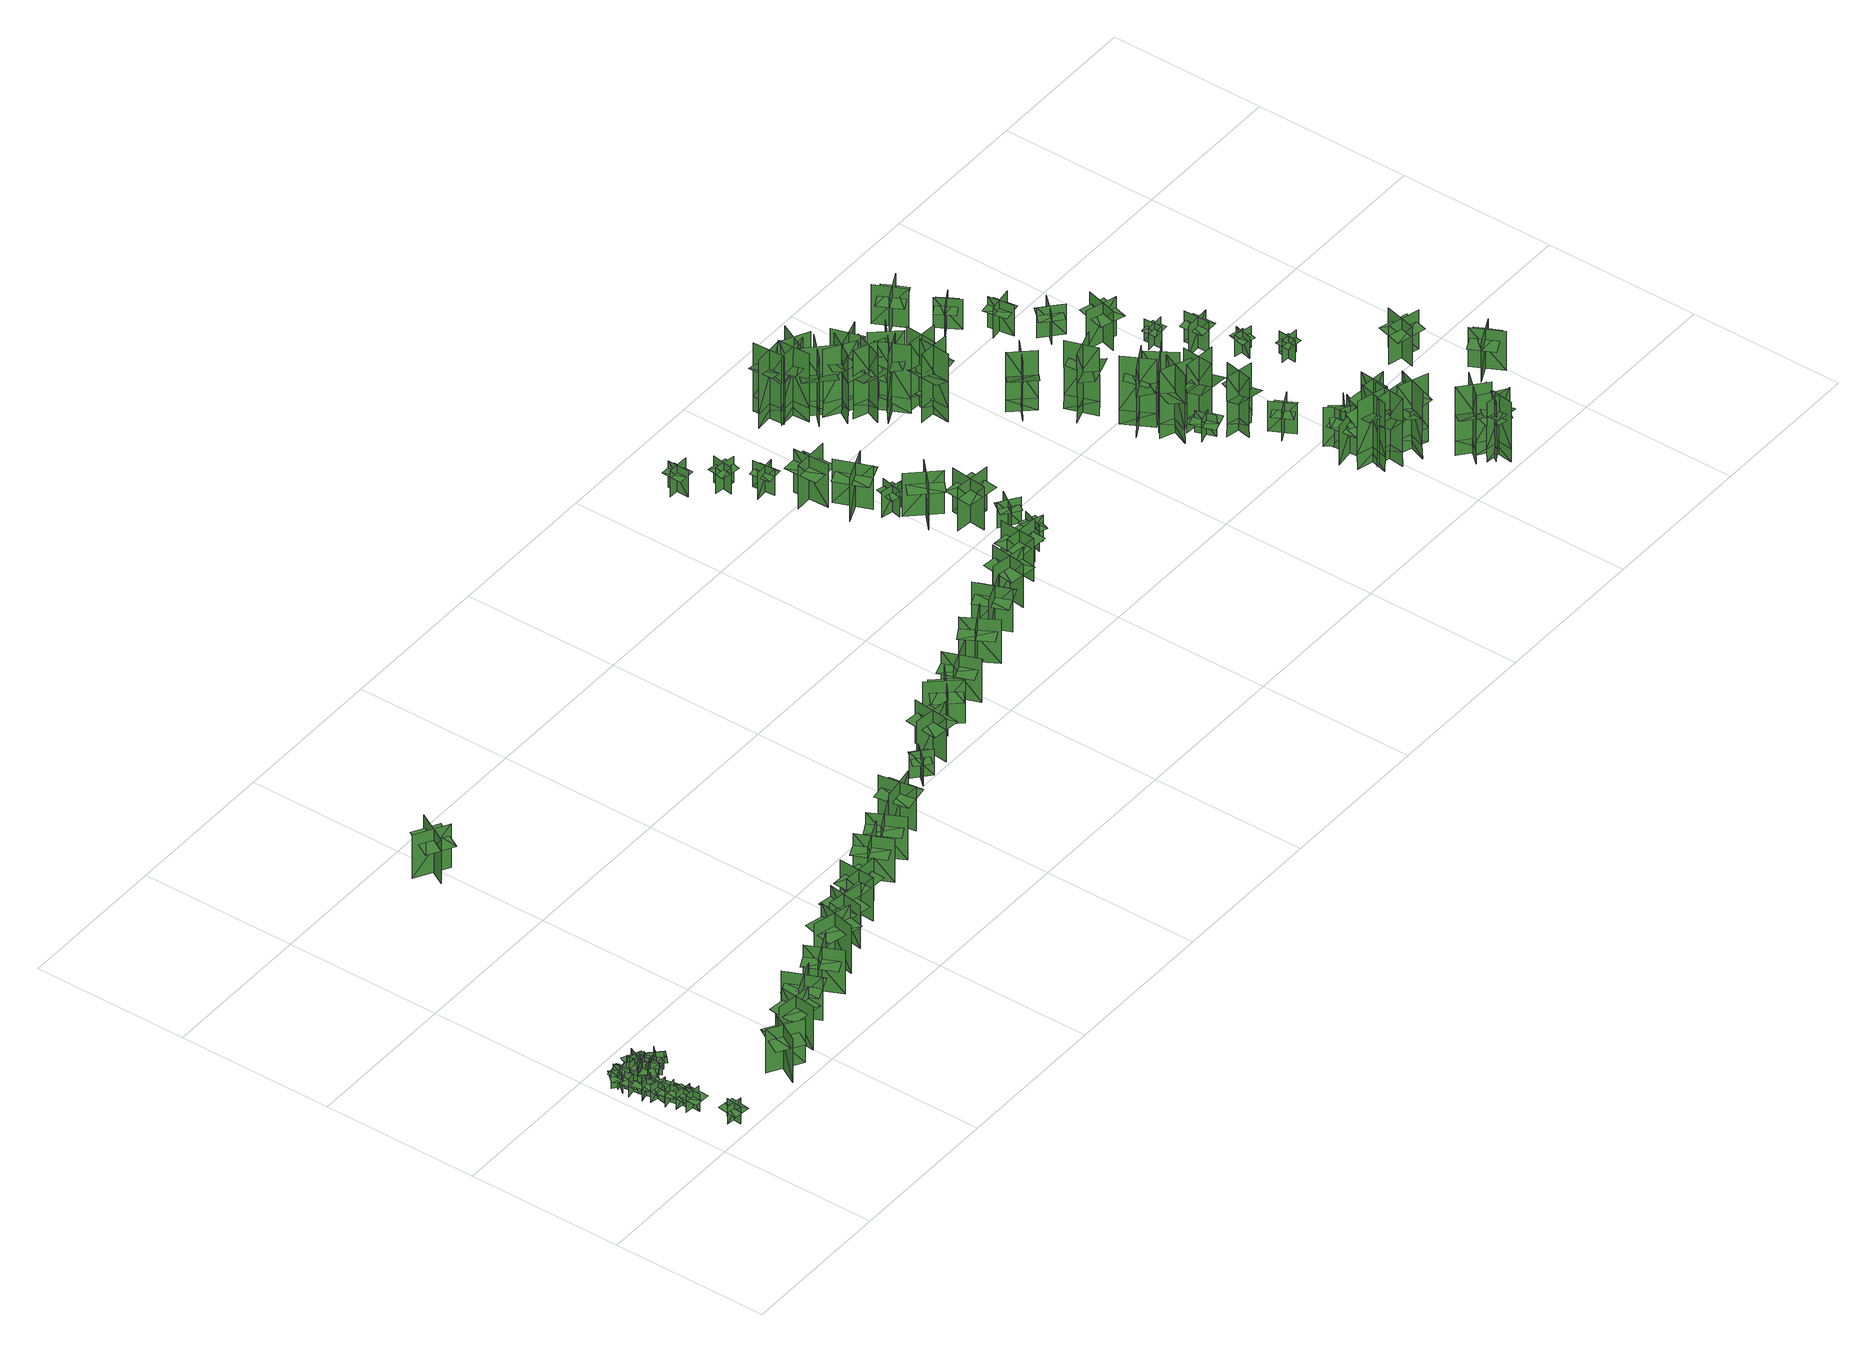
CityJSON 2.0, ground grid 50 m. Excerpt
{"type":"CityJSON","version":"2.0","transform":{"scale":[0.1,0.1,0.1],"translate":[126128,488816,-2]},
"CityObjects":{
"tree1":{"type":"SolitaryVegetationObject","geometry":[{"type":"MultiSurface","lod":"1","boundaries":[[[0,1,2]],[[0,2,3]],[[4,5,6]],[[4,6,7]],[[8,9,10]],[[8,10,11]],[[8,11,12]],[[8,12,13]]]}]},
"tree2":{"type":"SolitaryVegetationObject","geometry":[{"type":"MultiSurface","lod":"1","boundaries":[[[14,15,16]],[[14,16,17]],[[18,19,20]],[[18,20,21]],[[22,23,24]],[[22,24,25]],[[22,25,26]],[[22,26,27]]]}]},
"tree3":{"type":"SolitaryVegetationObject","geometry":[{"type":"MultiSurface","lod":"1","boundaries":[[[28,29,30]],[[28,30,31]],[[32,33,34]],[[32,34,35]],[[36,37,38]],[[36,38,39]],[[36,39,40]],[[36,40,41]]]}]},
"tree4":{"type":"SolitaryVegetationObject","geometry":[{"type":"MultiSurface","lod":"1","boundaries":[[[42,43,44]],[[42,44,45]],[[46,47,48]],[[46,48,49]],[[50,51,52]],[[50,52,53]],[[50,53,54]],[[50,54,55]]]}]},
"tree5":{"type":"SolitaryVegetationObject","geometry":[{"type":"MultiSurface","lod":"1","boundaries":[[[56,57,58]],[[56,58,59]],[[60,61,62]],[[60,62,63]],[[64,65,66]],[[64,66,67]],[[64,67,68]],[[64,68,69]]]}]},
"tree6":{"type":"SolitaryVegetationObject","geometry":[{"type":"MultiSurface","lod":"1","boundaries":[[[70,71,72]],[[70,72,73]],[[74,75,76]],[[74,76,77]],[[78,79,80]],[[78,80,81]],[[78,81,82]],[[78,82,83]]]}]},
"tree7":{"type":"SolitaryVegetationObject","geometry":[{"type":"MultiSurface","lod":"1","boundaries":[[[84,85,86]],[[84,86,87]],[[88,89,90]],[[88,90,91]],[[92,93,94]],[[92,94,95]],[[92,95,96]],[[92,96,97]]]}]},
"tree8":{"type":"SolitaryVegetationObject","geometry":[{"type":"MultiSurface","lod":"1","boundaries":[[[98,99,100]],[[98,100,101]],[[102,103,104]],[[102,104,105]],[[106,107,108]],[[106,108,109]],[[106,109,110]],[[106,110,111]]]}]},
"tree9":{"type":"SolitaryVegetationObject","geometry":[{"type":"MultiSurface","lod":"1","boundaries":[[[112,113,114]],[[112,114,115]],[[116,117,118]],[[116,118,119]],[[120,121,122]],[[120,122,123]],[[120,123,124]],[[120,124,125]]]}]},
"tree10":{"type":"SolitaryVegetationObject","geometry":[{"type":"MultiSurface","lod":"1","boundaries":[[[126,127,128]],[[126,128,129]],[[130,131,132]],[[130,132,133]],[[134,135,136]],[[134,136,137]],[[134,137,138]],[[134,138,139]]]}]},
"tree11":{"type":"SolitaryVegetationObject","geometry":[{"type":"MultiSurface","lod":"1","boundaries":[[[140,141,142]],[[140,142,143]],[[144,145,146]],[[144,146,147]],[[148,149,150]],[[148,150,151]],[[148,151,152]],[[148,152,153]]]}]},
"tree12":{"type":"SolitaryVegetationObject","geometry":[{"type":"MultiSurface","lod":"1","boundaries":[[[154,155,156]],[[154,156,157]],[[158,159,160]],[[158,160,161]],[[162,163,164]],[[162,164,165]],[[162,165,166]],[[162,166,167]]]}]},
"tree13":{"type":"SolitaryVegetationObject","geometry":[{"type":"MultiSurface","lod":"1","boundaries":[[[168,169,170]],[[168,170,171]],[[172,173,174]],[[172,174,175]],[[176,177,178]],[[176,178,179]],[[176,179,180]],[[176,180,181]]]}]},
"tree14":{"type":"SolitaryVegetationObject","geometry":[{"type":"MultiSurface","lod":"1","boundaries":[[[182,183,184]],[[182,184,185]],[[186,187,188]],[[186,188,189]],[[190,191,192]],[[190,192,193]],[[190,193,194]],[[190,194,195]]]}]},
"tree15":{"type":"SolitaryVegetationObject","geometry":[{"type":"MultiSurface","lod":"1","boundaries":[[[196,197,198]],[[196,198,199]],[[200,201,202]],[[200,202,203]],[[204,205,206]],[[204,206,207]],[[204,207,208]],[[204,208,209]]]}]},
"tree16":{"type":"SolitaryVegetationObject","geometry":[{"type":"MultiSurface","lod":"1","boundaries":[[[210,211,212]],[[210,212,213]],[[214,215,216]],[[214,216,217]],[[218,219,220]],[[218,220,221]],[[218,221,222]],[[218,222,223]]]}]},
"tree17":{"type":"SolitaryVegetationObject","geometry":[{"type":"MultiSurface","lod":"1","boundaries":[[[224,225,226]],[[224,226,227]],[[228,229,230]],[[228,230,231]],[[232,233,234]],[[232,234,235]],[[232,236,237]],[[232,237,233]]]}]},
"tree18":{"type":"SolitaryVegetationObject","geometry":[{"type":"MultiSurface","lod":"1","boundaries":[[[238,239,240]],[[238,240,241]],[[242,243,244]],[[242,244,245]],[[246,247,248]],[[246,248,249]],[[246,250,251]],[[246,251,247]]]}]},
"tree19":{"type":"SolitaryVegetationObject","geometry":[{"type":"MultiSurface","lod":"1","boundaries":[[[252,253,254]],[[252,254,255]],[[256,257,258]],[[256,258,259]],[[260,261,262]],[[260,262,263]],[[260,264,265]],[[260,265,261]]]}]},
"tree20":{"type":"SolitaryVegetationObject","geometry":[{"type":"MultiSurface","lod":"1","boundaries":[[[266,267,268]],[[266,268,269]],[[270,271,272]],[[270,272,273]],[[274,275,276]],[[274,276,277]],[[274,278,279]],[[274,279,275]]]}]},
"tree21":{"type":"SolitaryVegetationObject","geometry":[{"type":"MultiSurface","lod":"1","boundaries":[[[280,281,282]],[[280,282,283]],[[284,285,286]],[[284,286,287]],[[288,289,290]],[[288,290,291]],[[288,292,293]],[[288,293,289]]]}]},
"tree22":{"type":"SolitaryVegetationObject","geometry":[{"type":"MultiSurface","lod":"1","boundaries":[[[294,295,296]],[[294,296,297]],[[298,299,300]],[[298,300,301]],[[302,303,304]],[[302,304,305]],[[302,306,307]],[[302,307,303]]]}]},
"tree23":{"type":"SolitaryVegetationObject","geometry":[{"type":"MultiSurface","lod":"1","boundaries":[[[308,309,310]],[[308,310,311]],[[312,313,314]],[[312,314,315]],[[316,317,318]],[[316,318,319]],[[316,320,321]],[[316,321,317]]]}]},
"tree24":{"type":"SolitaryVegetationObject","geometry":[{"type":"MultiSurface","lod":"1","boundaries":[[[322,323,324]],[[322,324,325]],[[326,327,328]],[[326,328,329]],[[330,331,332]],[[330,332,333]],[[330,334,335]],[[330,335,331]]]}]},
"tree25":{"type":"SolitaryVegetationObject","geometry":[{"type":"MultiSurface","lod":"1","boundaries":[[[336,337,338]],[[336,338,339]],[[340,341,342]],[[340,342,343]],[[344,345,346]],[[344,346,347]],[[344,348,349]],[[344,349,345]]]}]},
"tree26":{"type":"SolitaryVegetationObject","geometry":[{"type":"MultiSurface","lod":"1","boundaries":[[[350,351,352]],[[350,352,353]],[[354,355,356]],[[354,356,357]],[[358,359,360]],[[358,360,361]],[[358,362,363]],[[358,363,359]]]}]},
"tree27":{"type":"SolitaryVegetationObject","geometry":[{"type":"MultiSurface","lod":"1","boundaries":[[[364,365,366]],[[364,366,367]],[[368,369,370]],[[368,370,371]],[[372,373,374]],[[372,374,375]],[[372,376,377]],[[372,377,373]]]}]},
"tree28":{"type":"SolitaryVegetationObject","geometry":[{"type":"MultiSurface","lod":"1","boundaries":[[[378,379,380]],[[378,380,381]],[[382,383,384]],[[382,384,385]],[[386,387,388]],[[386,388,389]],[[386,390,391]],[[386,391,387]]]}]},
"tree29":{"type":"SolitaryVegetationObject","geometry":[{"type":"MultiSurface","lod":"1","boundaries":[[[392,393,394]],[[392,394,395]],[[396,397,398]],[[396,398,399]],[[400,401,402]],[[400,402,403]],[[400,404,405]],[[400,405,401]]]}]},
"tree30":{"type":"SolitaryVegetationObject","geometry":[{"type":"MultiSurface","lod":"1","boundaries":[[[406,407,408]],[[406,408,409]],[[410,411,412]],[[410,412,413]],[[414,415,416]],[[414,416,417]],[[414,418,419]],[[414,419,415]]]}]},
"tree31":{"type":"SolitaryVegetationObject","geometry":[{"type":"MultiSurface","lod":"1","boundaries":[[[420,421,422]],[[420,422,423]],[[424,425,426]],[[424,426,427]],[[428,429,430]],[[428,430,431]],[[428,432,433]],[[428,433,429]]]}]},
"tree32":{"type":"SolitaryVegetationObject","geometry":[{"type":"MultiSurface","lod":"1","boundaries":[[[434,435,436]],[[434,436,437]],[[438,439,440]],[[438,440,441]],[[442,443,444]],[[442,444,445]],[[442,446,447]],[[442,447,443]]]}]},
"tree33":{"type":"SolitaryVegetationObject","geometry":[{"type":"MultiSurface","lod":"1","boundaries":[[[448,449,450]],[[448,450,451]],[[452,453,454]],[[452,454,455]],[[456,457,458]],[[456,458,459]],[[456,460,461]],[[456,461,457]]]}]},
"tree34":{"type":"SolitaryVegetationObject","geometry":[{"type":"MultiSurface","lod":"1","boundaries":[[[462,463,464]],[[462,464,465]],[[466,467,468]],[[466,468,469]],[[470,471,472]],[[470,472,473]],[[470,474,475]],[[470,475,471]]]}]},
"tree35":{"type":"SolitaryVegetationObject","geometry":[{"type":"MultiSurface","lod":"1","boundaries":[[[476,477,478]],[[476,478,479]],[[480,481,482]],[[480,482,483]],[[484,485,486]],[[484,486,487]],[[484,488,489]],[[484,489,485]]]}]},
"tree36":{"type":"SolitaryVegetationObject","geometry":[{"type":"MultiSurface","lod":"1","boundaries":[[[490,491,492]],[[490,492,493]],[[494,495,496]],[[494,496,497]],[[498,499,500]],[[498,500,501]],[[498,502,503]],[[498,503,499]]]}]},
"tree37":{"type":"SolitaryVegetationObject","geometry":[{"type":"MultiSurface","lod":"1","boundaries":[[[504,505,506]],[[504,506,507]],[[508,509,510]],[[508,510,511]],[[512,513,514]],[[512,514,515]],[[512,516,517]],[[512,517,513]]]}]},
"tree38":{"type":"SolitaryVegetationObject","geometry":[{"type":"MultiSurface","lod":"1","boundaries":[[[518,519,520]],[[518,520,521]],[[522,523,524]],[[522,524,525]],[[526,527,528]],[[526,528,529]],[[526,530,531]],[[526,531,527]]]}]},
"tree39":{"type":"SolitaryVegetationObject","geometry":[{"type":"MultiSurface","lod":"1","boundaries":[[[532,533,534]],[[532,534,535]],[[536,537,538]],[[536,538,539]],[[540,541,542]],[[540,542,543]],[[540,544,545]],[[540,545,541]]]}]},
"tree40":{"type":"SolitaryVegetationObject","geometry":[{"type":"MultiSurface","lod":"1","boundaries":[[[546,547,548]],[[546,548,549]],[[550,551,552]],[[550,552,553]],[[554,555,556]],[[554,556,557]],[[554,558,559]],[[554,559,555]]]}]},
"tree41":{"type":"SolitaryVegetationObject","geometry":[{"type":"MultiSurface","lod":"1","boundaries":[[[560,561,562]],[[560,562,563]],[[564,565,566]],[[564,566,567]],[[568,569,570]],[[568,570,571]],[[568,572,573]],[[568,573,569]]]}]},
"tree42":{"type":"SolitaryVegetationObject","geometry":[{"type":"MultiSurface","lod":"1","boundaries":[[[574,575,576]],[[574,576,577]],[[578,579,580]],[[578,580,581]],[[582,583,584]],[[582,584,585]],[[582,586,587]],[[582,587,583]]]}]},
"tree43":{"type":"SolitaryVegetationObject","geometry":[{"type":"MultiSurface","lod":"1","boundaries":[[[588,589,590]],[[588,590,591]],[[592,593,594]],[[592,594,595]],[[596,597,598]],[[596,598,599]],[[596,600,601]],[[596,601,597]]]}]},
"tree44":{"type":"SolitaryVegetationObject","geometry":[{"type":"MultiSurface","lod":"1","boundaries":[[[602,603,604]],[[602,604,605]],[[606,607,608]],[[606,608,609]],[[610,611,612]],[[610,612,613]],[[610,614,615]],[[610,615,611]]]}]},
"tree45":{"type":"SolitaryVegetationObject","geometry":[{"type":"MultiSurface","lod":"1","boundaries":[[[616,617,618]],[[616,618,619]],[[620,621,622]],[[620,622,623]],[[624,625,626]],[[624,626,627]],[[624,628,629]],[[624,629,625]]]}]},
"tree46":{"type":"SolitaryVegetationObject","geometry":[{"type":"MultiSurface","lod":"1","boundaries":[[[630,631,632]],[[630,632,633]],[[634,635,636]],[[634,636,637]],[[638,639,635]],[[638,635,634]],[[640,641,631]],[[640,631,630]],[[642,643,644]],[[642,644,645]],[[646,647,648]],[[646,648,649]]]}]},
"tree47":{"type":"SolitaryVegetationObject","geometry":[{"type":"MultiSurface","lod":"1","boundaries":[[[650,651,652]],[[650,652,653]],[[654,655,656]],[[654,656,657]],[[658,659,655]],[[658,655,654]],[[660,661,651]],[[660,651,650]],[[662,663,664]],[[662,664,665]],[[666,667,668]],[[666,668,669]]]}]},
"tree48":{"type":"SolitaryVegetationObject","geometry":[{"type":"MultiSurface","lod":"1","boundaries":[[[670,671,672]],[[670,672,673]],[[674,675,676]],[[674,676,677]],[[678,679,675]],[[678,675,674]],[[680,681,671]],[[680,671,670]],[[682,683,684]],[[682,684,685]],[[686,687,688]],[[686,688,689]]]}]},
"tree49":{"type":"SolitaryVegetationObject","geometry":[{"type":"MultiSurface","lod":"1","boundaries":[[[690,691,692]],[[690,692,693]],[[694,695,696]],[[694,696,697]],[[698,699,695]],[[698,695,694]],[[700,701,691]],[[700,691,690]],[[702,703,704]],[[702,704,705]],[[706,707,708]],[[706,708,709]]]}]},
"tree50":{"type":"SolitaryVegetationObject","geometry":[{"type":"MultiSurface","lod":"1","boundaries":[[[710,711,712]],[[710,712,713]],[[714,715,716]],[[714,716,717]],[[718,719,715]],[[718,715,714]],[[720,721,711]],[[720,711,710]],[[722,723,724]],[[722,724,725]],[[726,727,728]],[[726,728,729]]]}]},
"tree51":{"type":"SolitaryVegetationObject","geometry":[{"type":"MultiSurface","lod":"1","boundaries":[[[730,731,732]],[[730,732,733]],[[734,735,736]],[[734,736,737]],[[738,739,735]],[[738,735,734]],[[740,741,731]],[[740,731,730]],[[742,743,744]],[[742,744,745]],[[746,747,748]],[[746,748,749]]]}]},
"tree52":{"type":"SolitaryVegetationObject","geometry":[{"type":"MultiSurface","lod":"1","boundaries":[[[750,751,752]],[[750,752,753]],[[754,755,756]],[[754,756,757]],[[758,759,755]],[[758,755,754]],[[760,761,751]],[[760,751,750]],[[762,763,764]],[[762,764,765]],[[766,767,768]],[[766,768,769]]]}]},
"tree53":{"type":"SolitaryVegetationObject","geometry":[{"type":"MultiSurface","lod":"1","boundaries":[[[770,771,772]],[[770,772,773]],[[774,775,776]],[[774,776,777]],[[778,779,775]],[[778,775,774]],[[780,781,771]],[[780,771,770]],[[782,783,784]],[[782,784,785]],[[786,787,788]],[[786,788,789]]]}]},
"tree54":{"type":"SolitaryVegetationObject","geometry":[{"type":"MultiSurface","lod":"1","boundaries":[[[790,791,792]],[[790,792,793]],[[794,795,796]],[[794,796,797]],[[798,799,795]],[[798,795,794]],[[800,801,791]],[[800,791,790]],[[802,803,804]],[[802,804,805]],[[806,807,808]],[[806,808,809]]]}]},
"tree55":{"type":"SolitaryVegetationObject","geometry":[{"type":"MultiSurface","lod":"1","boundaries":[[[810,811,812]],[[810,812,813]],[[814,815,816]],[[814,816,817]],[[818,819,820]],[[818,820,821]],[[818,822,823]],[[818,823,819]]]}]},
"tree56":{"type":"SolitaryVegetationObject","geometry":[{"type":"MultiSurface","lod":"1","boundaries":[[[824,825,826]],[[824,826,827]],[[828,829,830]],[[828,830,831]],[[832,833,829]],[[832,829,828]],[[834,835,825]],[[834,825,824]],[[836,837,838]],[[836,838,839]],[[840,841,842]],[[840,842,843]]]}]},
"tree57":{"type":"SolitaryVegetationObject","geometry":[{"type":"MultiSurface","lod":"1","boundaries":[[[844,845,846]],[[844,846,847]],[[848,849,850]],[[848,850,851]],[[852,853,849]],[[852,849,848]],[[854,855,845]],[[854,845,844]],[[856,857,858]],[[856,858,859]],[[860,861,862]],[[860,862,863]]]}]},
"tree58":{"type":"SolitaryVegetationObject","geometry":[{"type":"MultiSurface","lod":"1","boundaries":[[[864,865,866]],[[864,866,867]],[[868,869,870]],[[868,870,871]],[[872,873,869]],[[872,869,868]],[[874,875,865]],[[874,865,864]],[[876,877,878]],[[876,878,879]],[[880,881,882]],[[880,882,883]]]}]},
"tree59":{"type":"SolitaryVegetationObject","geometry":[{"type":"MultiSurface","lod":"1","boundaries":[[[884,885,886]],[[884,886,887]],[[888,889,890]],[[888,890,891]],[[892,893,889]],[[892,889,888]],[[894,895,885]],[[894,885,884]],[[896,897,898]],[[896,898,899]],[[900,901,902]],[[900,902,903]]]}]},
"tree60":{"type":"SolitaryVegetationObject","geometry":[{"type":"MultiSurface","lod":"1","boundaries":[[[904,905,906]],[[904,906,907]],[[908,909,910]],[[908,910,911]],[[912,913,909]],[[912,909,908]],[[914,915,905]],[[914,905,904]],[[916,917,918]],[[916,918,919]],[[920,921,922]],[[920,922,923]]]}]},
"tree61":{"type":"SolitaryVegetationObject","geometry":[{"type":"MultiSurface","lod":"1","boundaries":[[[924,925,926]],[[924,926,927]],[[928,929,930]],[[928,930,931]],[[932,933,929]],[[932,929,928]],[[934,935,925]],[[934,925,924]],[[936,937,938]],[[936,938,939]],[[940,941,942]],[[940,942,943]]]}]},
"tree62":{"type":"SolitaryVegetationObject","geometry":[{"type":"MultiSurface","lod":"1","boundaries":[[[944,945,946]],[[944,946,947]],[[948,949,950]],[[948,950,951]],[[952,953,949]],[[952,949,948]],[[954,955,945]],[[954,945,944]],[[956,957,958]],[[956,958,959]],[[960,961,962]],[[960,962,963]]]}]},
"tree63":{"type":"SolitaryVegetationObject","geometry":[{"type":"MultiSurface","lod":"1","boundaries":[[[964,965,966]],[[964,966,967]],[[968,969,970]],[[968,970,971]],[[972,973,974]],[[972,974,975]],[[972,975,976]],[[972,976,977]]]}]},
"tree64":{"type":"SolitaryVegetationObject","geometry":[{"type":"MultiSurface","lod":"1","boundaries":[[[978,979,980]],[[978,980,981]],[[982,983,984]],[[982,984,985]],[[986,987,983]],[[986,983,982]],[[988,989,979]],[[988,979,978]],[[990,991,992]],[[990,992,993]],[[994,995,996]],[[994,996,997]]]}]},
"tree65":{"type":"SolitaryVegetationObject","geometry":[{"type":"MultiSurface","lod":"1","boundaries":[[[998,999,1000]],[[998,1000,1001]],[[1002,1003,1004]],[[1002,1004,1005]],[[1006,1007,1003]],[[1006,1003,1002]],[[1008,1009,999]],[[1008,999,998]],[[1010,1011,1012]],[[1010,1012,1013]],[[1014,1015,1016]],[[1014,1016,1017]]]}]},
"tree66":{"type":"SolitaryVegetationObject","geometry":[{"type":"MultiSurface","lod":"1","boundaries":[[[1018,1019,1020]],[[1018,1020,1021]],[[1022,1023,1024]],[[1022,1024,1025]],[[1026,1027,1023]],[[1026,1023,1022]],[[1028,1029,1019]],[[1028,1019,1018]],[[1030,1031,1032]],[[1030,1032,1033]],[[1034,1035,1036]],[[1034,1036,1037]]]}]},
"tree67":{"type":"SolitaryVegetationObject","geometry":[{"type":"MultiSurface","lod":"1","boundaries":[[[1038,1039,1040]],[[1038,1040,1041]],[[1042,1043,1044]],[[1042,1044,1045]],[[1046,1047,1048]],[[1046,1048,1049]],[[1046,1050,1051]],[[1046,1051,1047]]]}]},
"tree68":{"type":"SolitaryVegetationObject","geometry":[{"type":"MultiSurface","lod":"1","boundaries":[[[1052,1053,1054]],[[1052,1054,1055]],[[1056,1057,1058]],[[1056,1058,1059]],[[1060,1061,1062]],[[1060,1062,1063]],[[1060,1064,1065]],[[1060,1065,1061]]]}]},
"tree69":{"type":"SolitaryVegetationObject","geometry":[{"type":"MultiSurface","lod":"1","boundaries":[[[1066,1067,1068]],[[1066,1068,1069]],[[1070,1071,1072]],[[1070,1072,1073]],[[1074,1075,1071]],[[1074,1071,1070]],[[1076,1077,1067]],[[1076,1067,1066]],[[1078,1079,1080]],[[1078,1080,1081]],[[1082,1083,1084]],[[1082,1084,1085]]]}]},
"tree70":{"type":"SolitaryVegetationObject","geometry":[{"type":"MultiSurface","lod":"1","boundaries":[[[1086,1087,1088]],[[1086,1088,1089]],[[1090,1091,1092]],[[1090,1092,1093]],[[1094,1095,1096]],[[1094,1096,1097]],[[1094,1098,1099]],[[1094,1099,1095]]]}]},
"tree71":{"type":"SolitaryVegetationObject","geometry":[{"type":"MultiSurface","lod":"1","boundaries":[[[1100,1101,1102]],[[1100,1102,1103]],[[1104,1105,1106]],[[1104,1106,1107]],[[1108,1109,1110]],[[1108,1110,1111]],[[1108,1112,1113]],[[1108,1113,1109]]]}]},
"tree72":{"type":"SolitaryVegetationObject","geometry":[{"type":"MultiSurface","lod":"1","boundaries":[[[1114,1115,1116]],[[1114,1116,1117]],[[1118,1119,1120]],[[1118,1120,1121]],[[1122,1123,1119]],[[1122,1119,1118]],[[1124,1125,1115]],[[1124,1115,1114]],[[1126,1127,1128]],[[1126,1128,1129]],[[1130,1131,1132]],[[1130,1132,1133]]]}]},
"tree73":{"type":"SolitaryVegetationObject","geometry":[{"type":"MultiSurface","lod":"1","boundaries":[[[1134,1135,1136]],[[1134,1136,1137]],[[1138,1139,1140]],[[1138,1140,1141]],[[1142,1143,1144]],[[1142,1144,1145]],[[1142,1146,1147]],[[1142,1147,1143]]]}]},
"tree74":{"type":"SolitaryVegetationObject","geometry":[{"type":"MultiSurface","lod":"1","boundaries":[[[1148,1149,1150]],[[1148,1150,1151]],[[1152,1153,1154]],[[1152,1154,1155]],[[1156,1157,1153]],[[1156,1153,1152]],[[1158,1159,1149]],[[1158,1149,1148]],[[1160,1161,1162]],[[1160,1162,1163]],[[1164,1165,1166]],[[1164,1166,1167]]]}]},
"tree75":{"type":"SolitaryVegetationObject","geometry":[{"type":"MultiSurface","lod":"1","boundaries":[[[1168,1169,1170]],[[1168,1170,1171]],[[1172,1173,1174]],[[1172,1174,1175]],[[1176,1177,1173]],[[1176,1173,1172]],[[1178,1179,1169]],[[1178,1169,1168]],[[1180,1181,1182]],[[1180,1182,1183]],[[1184,1185,1186]],[[1184,1186,1187]]]}]},
"tree76":{"type":"SolitaryVegetationObject","geometry":[{"type":"MultiSurface","lod":"1","boundaries":[[[1188,1189,1190]],[[1188,1190,1191]],[[1192,1193,1194]],[[1192,1194,1195]],[[1196,1197,1198]],[[1196,1198,1199]],[[1196,1200,1201]],[[1196,1201,1197]]]}]},
"tree77":{"type":"SolitaryVegetationObject","geometry":[{"type":"MultiSurface","lod":"1","boundaries":[[[1202,1203,1204]],[[1202,1204,1205]],[[1206,1207,1208]],[[1206,1208,1209]],[[1210,1211,1207]],[[1210,1207,1206]],[[1212,1213,1203]],[[1212,1203,1202]],[[1214,1215,1216]],[[1214,1216,1217]],[[1218,1219,1220]],[[1218,1220,1221]]]}]},
"tree78":{"type":"SolitaryVegetationObject","geometry":[{"type":"MultiSurface","lod":"1","boundaries":[[[1222,1223,1224]],[[1222,1224,1225]],[[1226,1227,1228]],[[1226,1228,1229]],[[1230,1231,1227]],[[1230,1227,1226]],[[1232,1233,1223]],[[1232,1223,1222]],[[1234,1235,1236]],[[1234,1236,1237]],[[1238,1239,1240]],[[1238,1240,1241]]]}]},
"tree79":{"type":"SolitaryVegetationObject","geometry":[{"type":"MultiSurface","lod":"1","boundaries":[[[1242,1243,1244]],[[1242,1244,1245]],[[1246,1247,1248]],[[1246,1248,1249]],[[1250,1251,1252]],[[1250,1252,1253]],[[1250,1254,1255]],[[1250,1255,1251]]]}]},
"tree80":{"type":"SolitaryVegetationObject","geometry":[{"type":"MultiSurface","lod":"1","boundaries":[[[1256,1257,1258]],[[1256,1258,1259]],[[1260,1261,1262]],[[1260,1262,1263]],[[1264,1265,1266]],[[1264,1266,1267]],[[1264,1268,1269]],[[1264,1269,1265]]]}]},
"tree81":{"type":"SolitaryVegetationObject","geometry":[{"type":"MultiSurface","lod":"1","boundaries":[[[1270,1271,1272]],[[1270,1272,1273]],[[1274,1275,1276]],[[1274,1276,1277]],[[1278,1279,1280]],[[1278,1280,1281]],[[1278,1282,1283]],[[1278,1283,1279]]]}]},
"tree82":{"type":"SolitaryVegetationObject","geometry":[{"type":"MultiSurface","lod":"1","boundaries":[[[1284,1285,1286]],[[1284,1286,1287]],[[1288,1289,1290]],[[1288,1290,1291]],[[1292,1293,1294]],[[1292,1294,1295]],[[1292,1296,1297]],[[1292,1297,1293]]]}]},
"tree83":{"type":"SolitaryVegetationObject","geometry":[{"type":"MultiSurface","lod":"1","boundaries":[[[1298,1299,1300]],[[1298,1300,1301]],[[1302,1303,1304]],[[1302,1304,1305]],[[1306,1307,1308]],[[1306,1308,1309]],[[1306,1310,1311]],[[1306,1311,1307]]]}]},
"tree84":{"type":"SolitaryVegetationObject","geometry":[{"type":"MultiSurface","lod":"1","boundaries":[[[1312,1313,1314]],[[1312,1314,1315]],[[1316,1317,1318]],[[1316,1318,1319]],[[1320,1321,1322]],[[1320,1322,1323]],[[1320,1324,1325]],[[1320,1325,1321]]]}]},
"tree85":{"type":"SolitaryVegetationObject","geometry":[{"type":"MultiSurface","lod":"1","boundaries":[[[1326,1327,1328]],[[1326,1328,1329]],[[1330,1331,1332]],[[1330,1332,1333]],[[1334,1335,1336]],[[1334,1336,1337]],[[1334,1338,1339]],[[1334,1339,1335]]]}]},
"tree86":{"type":"SolitaryVegetationObject","geometry":[{"type":"MultiSurface","lod":"1","boundaries":[[[1340,1341,1342]],[[1340,1342,1343]],[[1344,1345,1346]],[[1344,1346,1347]],[[1348,1349,1350]],[[1348,1350,1351]],[[1348,1352,1353]],[[1348,1353,1349]]]}]},
"tree87":{"type":"SolitaryVegetationObject","geometry":[{"type":"MultiSurface","lod":"1","boundaries":[[[1354,1355,1356]],[[1354,1356,1357]],[[1358,1359,1360]],[[1358,1360,1361]],[[1362,1363,1364]],[[1362,1364,1365]],[[1362,1366,1367]],[[1362,1367,1363]]]}]}
},
"vertices":[
[94,60,10],[94,60,72],[147,54,72],[147,54,10],[123,82,10],[123,82,72],[117,31,72],[117,31,10],[124,90,52],[97,93,52],[89,29,52],[116,26,52],[143,23,52],[150,86,52],
[119,178,11],[119,178,73],[65,180,73],[65,180,11],[92,154,11],[92,154,73],[94,206,73],[94,206,11],[91,146,53],[118,145,53],[121,209,53],[94,210,53],[67,211,53],[65,147,53],
[59,211,11],[59,211,73],[112,204,73],[112,204,11],[89,232,11],[89,232,73],[82,181,73],[82,181,11],[90,240,52],[63,244,52],[54,180,52],[81,177,52],[107,173,52],[116,236,52],
[72,272,10],[72,272,72],[81,220,72],[81,220,10],[101,251,10],[101,251,72],[50,242,72],[50,242,10],[109,252,52],[105,278,52],[41,268,52],[46,242,52],[50,215,52],[113,226,52],
[43,287,9],[43,287,71],[96,277,71],[96,277,9],[74,307,9],[74,307,71],[63,256,71],[63,256,9],[75,314,51],[49,320,51],[36,257,51],[63,251,51],[89,246,51],[101,309,51],
[35,311,8],[35,311,70],[88,322,70],[88,322,8],[55,341,8],[55,341,70],[66,291,70],[66,291,8],[54,349,50],[28,343,50],[41,280,50],[67,286,50],[94,292,50],[80,354,50],
[49,381,8],[49,381,70],[57,328,70],[57,328,8],[78,359,8],[78,359,70],[27,351,70],[27,351,8],[86,360,49],[82,386,49],[18,377,49],[22,350,49],[26,324,49],[90,333,49],
[67,415,6],[67,415,68],[31,375,68],[31,375,6],[68,378,6],[68,378,68],[30,413,68],[30,413,6],[74,373,48],[92,393,48],[44,436,48],[26,416,48],[8,396,48],[56,353,48],
[88,405,7],[88,405,69],[36,396,69],[36,396,7],[67,376,7],[67,376,69],[58,427,69],[58,427,7],[69,368,49],[95,373,49],[83,436,49],[57,431,49],[31,426,49],[42,363,49],
[136,376,12],[136,376,74],[85,360,74],[85,360,12],[118,344,12],[118,344,74],[103,393,74],[103,393,12],[121,337,53],[146,345,53],[127,406,53],[101,398,53],[76,390,53],[95,329,53],
[106,363,11],[106,363,73],[106,416,73],[106,416,11],[81,389,11],[81,389,73],[132,389,73],[132,389,11],[73,389,53],[73,362,53],[137,362,53],[137,389,53],[137,416,53],[73,416,53],
[104,370,12],[104,370,74],[130,324,74],[130,324,12],[138,360,12],[138,360,74],[93,335,74],[93,335,12],[145,363,54],[133,387,54],[76,356,54],[89,333,54],[102,309,54],[158,340,54],
[128,378,12],[128,378,74],[132,325,74],[132,325,12],[155,354,12],[155,354,74],[104,350,74],[104,350,12],[163,355,54],[161,381,54],[97,376,54],[99,350,54],[101,323,54],[165,328,54],
[113,375,11],[113,375,73],[136,423,73],[136,423,11],[102,410,11],[102,410,73],[148,387,73],[148,387,11],[94,413,53],[83,389,53],[141,361,53],[152,385,53],[164,409,53],[106,437,53],
[135,379,12],[135,379,74],[155,330,74],[155,330,12],[168,365,12],[168,365,74],[120,345,74],[120,345,12],[175,368,53],[165,392,53],[106,369,53],[116,344,53],[125,319,53],[185,343,53],
[181,380,10],[181,380,72],[143,343,72],[143,343,10],[180,344,10],[180,344,72],[144,381,72],[144,381,10],[185,338,52],[204,357,52],[160,403,52],[141,385,52],[121,366,52],[166,320,52],
[352,27,3],[412,129,3],[412,129,160],[352,27,160],[442,51,3],[341,111,3],[341,111,160],[442,51,160],[357,36,119],[412,129,119],[372,152,119],[317,60,119],[397,12,119],[453,105,119],
[441,139,2],[558,126,2],[558,126,159],[441,139,159],[500,66,2],[513,184,2],[513,184,159],[500,66,159],[451,138,119],[558,126,119],[563,172,119],[456,184,119],[446,91,119],[553,80,119],
[569,227,4],[615,119,4],[615,119,160],[569,227,160],[534,141,4],[643,187,4],[643,187,160],[534,141,160],[573,218,120],[615,119,120],[658,137,120],[616,236,120],[530,200,120],[572,100,120],
[747,139,2],[696,246,2],[696,246,159],[747,139,159],[777,228,2],[671,176,2],[671,176,159],[777,228,159],[743,148,118],[696,246,118],[654,225,118],[701,128,118],[785,169,118],[738,266,118],
[517,1422,5],[459,1319,5],[459,1319,162],[517,1422,162],[428,1397,5],[530,1338,5],[530,1338,162],[428,1397,162],[512,1413,122],[459,1319,122],[499,1296,122],[553,1390,122],[472,1436,122],[418,1343,122],
[771,264,4],[897,233,4],[897,233,176],[771,264,176],[825,176,4],[856,303,4],[856,303,176],[825,176,176],[782,261,131],[897,233,131],[909,283,131],[794,311,131],[770,211,131],[885,183,131],
[926,220,5],[947,337,5],[947,337,161],[926,220,161],[1002,275,5],[886,295,5],[886,295,161],[1002,275,161],[928,230,121],[947,337,121],[901,345,121],[882,238,121],[974,222,121],[993,329,121],
[1113,312,4],[995,318,4],[995,318,161],[1113,312,161],[1050,381,4],[1044,263,4],[1044,263,161],[1050,381,161],[1103,313,120],[995,318,120],[992,272,120],[1100,266,120],[1105,359,120],[997,365,120],
[1212,313,5],[1162,420,5],[1162,420,162],[1212,313,162],[1243,401,5],[1136,351,5],[1136,351,162],[1243,401,162],[1208,322,121],[1162,420,121],[1119,400,121],[1165,303,121],[1250,342,121],[1204,440,121],
[1311,342,4],[1257,447,4],[1257,447,160],[1311,342,160],[1339,431,4],[1234,377,4],[1234,377,160],[1339,431,160],[1307,351,120],[1257,447,120],[1216,425,120],[1265,329,120],[1348,372,120],[1299,468,120],
[1407,515,4],[1426,398,4],[1426,398,161],[1407,515,161],[1353,439,4],[1470,458,4],[1470,458,161],[1353,439,161],[1409,505,120],[1426,398,120],[1472,406,120],[1455,513,120],[1363,498,120],[1380,391,120],
[1590,496,7],[1637,549,7],[1637,549,101],[1590,496,101],[1646,500,7],[1593,547,7],[1593,547,101],[1646,500,101],[1594,501,77],[1637,549,77],[1616,568,77],[1573,519,77],[1615,482,77],[1658,531,77],
[1728,626,4],[1715,509,4],[1715,509,161],[1728,626,161],[1655,567,4],[1773,554,4],[1773,554,161],[1655,567,161],[1727,616,120],[1715,509,120],[1761,504,120],[1773,611,120],[1680,621,120],[1668,514,120],
[1894,649,5],[1805,571,5],[1805,571,161],[1894,649,161],[1801,655,5],[1879,566,5],[1879,566,161],[1801,655,161],[1887,642,121],[1805,571,121],[1836,536,121],[1917,607,121],[1856,678,121],[1774,607,121],
[1978,582,5],[1936,692,5],[1936,692,162],[1978,582,162],[2016,667,5],[1905,625,5],[1905,625,162],[2016,667,162],[1975,591,121],[1936,692,121],[1892,675,121],[1931,574,121],[2018,608,121],[1979,709,121],
[2142,638,7],[2083,740,7],[2083,740,164],[2142,638,164],[2165,728,7],[2063,669,7],[2063,669,164],[2165,728,164],[2137,646,123],[2083,740,123],[2042,717,123],[2096,623,123],[2177,670,123],[2123,763,123],
[2226,802,7],[2271,693,7],[2271,693,163],[2226,802,163],[2191,716,7],[2300,761,7],[2300,761,163],[2191,716,163],[2230,793,123],[2271,693,123],[2314,711,123],[2273,811,123],[2187,775,123],[2228,675,123],
[2395,855,1],[2379,738,1],[2379,738,157],[2395,855,157],[2321,798,1],[2438,782,1],[2438,782,157],[2321,798,157],[2394,845,117],[2379,738,117],[2425,731,117],[2440,838,117],[2348,851,117],[2333,744,117],
[2553,827,4],[2435,835,4],[2435,835,160],[2553,827,160],[2491,897,4],[2483,779,4],[2483,779,160],[2491,897,160],[2543,828,120],[2435,835,120],[2432,788,120],[2540,781,120],[2546,874,120],[2438,881,120],
[2204,1763,5],[2205,1834,5],[2205,1834,99],[2204,1763,99],[2244,1802,5],[2173,1803,5],[2173,1803,99],[2244,1802,99],[2204,1769,74],[2205,1834,74],[2177,1834,74],[2176,1769,74],[2232,1769,74],[2233,1833,74],
[2328,1698,7],[2259,1710,7],[2259,1710,101],[2328,1698,101],[2296,1744,7],[2284,1674,7],[2284,1674,101],[2296,1744,101],[2323,1699,77],[2259,1710,77],[2254,1683,77],[2318,1672,77],[2327,1727,77],[2263,1738,77],
[2346,1646,5],[2352,1575,5],[2352,1575,99],[2346,1646,99],[2310,1603,5],[2381,1609,5],[2381,1609,99],[2310,1603,99],[2347,1640,74],[2352,1575,74],[2380,1577,74],[2375,1642,74],[2319,1637,74],[2324,1573,74],
[2401,1426,2],[2398,1544,2],[2398,1544,158],[2401,1426,158],[2465,1494,2],[2347,1491,2],[2347,1491,158],[2465,1494,158],[2401,1436,118],[2398,1544,118],[2352,1543,118],[2354,1435,118],[2447,1437,118],[2445,1545,118],
[2423,1430,4],[2467,1320,4],[2467,1320,161],[2423,1430,161],[2387,1343,4],[2497,1388,4],[2497,1388,161],[2387,1343,161],[2427,1420,120],[2467,1320,120],[2511,1338,120],[2470,1438,120],[2383,1403,120],[2424,1303,120],
[2621,908,6],[2595,842,6],[2595,842,100],[2621,908,100],[2570,886,6],[2636,860,6],[2636,860,100],[2570,886,100],[2619,903,76],[2595,842,76],[2621,832,76],[2645,893,76],[2593,913,76],[2569,853,76],
[2499,1309,7],[2482,1240,7],[2482,1240,101],[2499,1309,101],[2451,1280,7],[2520,1263,7],[2520,1263,101],[2451,1280,101],[2497,1303,77],[2482,1240,77],[2509,1234,77],[2524,1297,77],[2470,1310,77],[2455,1247,77],
[2488,1236,6],[2568,1150,6],[2568,1150,163],[2488,1236,163],[2485,1143,6],[2571,1223,6],[2571,1223,163],[2485,1143,163],[2494,1229,122],[2568,1150,122],[2602,1181,122],[2529,1261,122],[2460,1197,122],[2534,1118,122],
[2651,1066,4],[2533,1078,4],[2533,1078,161],[2651,1066,161],[2591,1138,4],[2579,1020,4],[2579,1020,161],[2591,1138,161],[2641,1067,121],[2533,1078,121],[2529,1031,121],[2636,1020,121],[2646,1113,121],[2538,1124,121],
[2662,954,8],[2604,994,8],[2604,994,101],[2662,954,101],[2652,1009,8],[2611,951,8],[2611,951,101],[2652,1009,101],[2657,957,77],[2604,994,77],[2588,972,77],[2641,934,77],[2673,980,77],[2620,1017,77],
[2594,1829,72],[2600,1725,72],[2598,1725,267],[2593,1829,267],[2542,1771,72],[2645,1777,72],[2645,1777,267],[2542,1772,267],[2542,1772,20],[2645,1777,20],[2593,1829,20],[2598,1725,20],[2593,1829,167],[2599,1725,167],[2652,1728,186],[2646,1832,186],[2598,1740,198],[2593,1817,198],[2554,1815,208],[2559,1737,208],
[2590,1729,72],[2694,1733,72],[2694,1732,267],[2590,1727,267],[2648,1676,72],[2643,1779,72],[2642,1779,267],[2647,1676,267],[2647,1676,21],[2642,1779,21],[2590,1727,21],[2694,1732,21],[2590,1728,167],[2694,1732,167],[2691,1785,186],[2588,1780,186],[2680,1732,198],[2602,1728,198],[2604,1688,208],[2682,1692,208],
[2720,1637,74],[2647,1710,74],[2648,1711,268],[2722,1638,268],[2721,1715,74],[2648,1642,74],[2648,1641,268],[2721,1714,268],[2721,1714,22],[2648,1641,22],[2722,1638,22],[2648,1711,22],[2721,1638,169],[2648,1711,169],[2610,1673,187],[2684,1600,187],[2658,1701,199],[2713,1646,199],[2741,1674,210],[2685,1729,210],
[2726,1727,74],[2633,1774,74],[2634,1775,269],[2726,1728,269],[2702,1801,74],[2655,1709,74],[2656,1709,269],[2702,1801,269],[2702,1801,22],[2656,1709,22],[2726,1728,22],[2634,1775,22],[2726,1728,169],[2634,1775,169],[2610,1727,188],[2702,1681,188],[2646,1768,199],[2716,1734,199],[2734,1769,210],[2664,1803,210],
[2758,1670,76],[2703,1582,76],[2702,1583,271],[2757,1671,271],[2682,1653,77],[2770,1598,77],[2770,1599,271],[2682,1654,271],[2682,1654,25],[2770,1599,25],[2757,1671,25],[2702,1583,25],[2757,1670,171],[2702,1583,171],[2747,1555,190],[2802,1642,190],[2710,1595,202],[2751,1661,202],[2717,1682,213],[2676,1616,213],
[2824,1544,76],[2728,1582,76],[2728,1583,271],[2825,1546,271],[2793,1616,76],[2755,1519,76],[2756,1519,271],[2794,1616,271],[2794,1616,25],[2756,1519,25],[2825,1546,25],[2728,1583,25],[2825,1545,171],[2728,1583,171],[2709,1534,190],[2805,1496,190],[2741,1578,202],[2814,1550,202],[2828,1586,212],[2755,1614,212],
[2768,1496,76],[2862,1540,76],[2863,1538,271],[2769,1494,271],[2842,1469,77],[2798,1563,77],[2797,1562,271],[2841,1468,271],[2841,1468,25],[2797,1562,25],[2769,1494,25],[2863,1538,25],[2769,1495,171],[2863,1539,171],[2840,1587,190],[2746,1543,190],[2850,1533,202],[2780,1499,202],[2796,1464,213],[2867,1497,213],
[2765,1689,81],[2795,1590,81],[2793,1590,275],[2763,1689,275],[2727,1621,81],[2827,1650,81],[2826,1651,275],[2727,1621,275],[2727,1621,29],[2826,1651,29],[2763,1689,29],[2793,1590,29],[2764,1689,176],[2794,1590,176],[2844,1605,195],[2815,1704,195],[2790,1603,206],[2767,1678,206],[2729,1666,217],[2752,1592,217],
[2876,1366,73],[2881,1470,73],[2883,1470,268],[2877,1366,268],[2934,1418,74],[2831,1424,74],[2831,1423,268],[2934,1418,268],[2934,1418,22],[2831,1423,22],[2877,1366,22],[2883,1470,22],[2877,1366,168],[2882,1470,168],[2830,1473,187],[2824,1369,187],[2882,1456,199],[2878,1378,199],[2917,1376,210],[2921,1454,210],
[2890,1409,23],[2884,1468,23],[2884,1468,101],[2890,1409,101],[2919,1446,23],[2860,1440,23],[2860,1440,101],[2919,1446,101],[2889,1414,81],[2884,1468,81],[2861,1466,81],[2866,1412,81],[2912,1417,81],[2907,1470,81],
[2810,1596,82],[2879,1519,82],[2878,1517,277],[2809,1595,277],[2805,1518,82],[2882,1587,82],[2882,1587,277],[2805,1518,277],[2805,1518,30],[2882,1587,30],[2809,1595,30],[2878,1517,30],[2809,1595,177],[2878,1518,177],[2917,1553,196],[2848,1630,196],[2869,1528,208],[2816,1586,208],[2787,1560,218],[2839,1502,218],
[2947,1466,79],[2843,1473,79],[2844,1474,274],[2947,1467,274],[2896,1525,79],[2889,1422,79],[2889,1421,274],[2897,1525,274],[2897,1525,28],[2889,1421,28],[2947,1467,28],[2844,1474,28],[2947,1467,174],[2844,1474,174],[2840,1421,193],[2943,1414,193],[2858,1473,205],[2935,1468,205],[2938,1507,215],[2860,1512,215],
[3062,1193,71],[3001,1260,71],[3002,1261,241],[3063,1194,241],[3066,1261,72],[2998,1201,72],[2999,1200,241],[3066,1261,241],[3066,1261,26],[2999,1200,26],[3063,1194,26],[3002,1261,26],[3063,1193,154],[3002,1261,154],[2968,1230,171],[3028,1163,171],[3010,1252,181],[3056,1201,181],[3082,1224,190],[3036,1275,190],
[3192,785,73],[3232,881,73],[3234,880,268],[3194,784,268],[3265,814,74],[3169,854,74],[3169,853,268],[3265,814,268],[3265,814,22],[3169,853,22],[3194,784,22],[3234,880,22],[3193,785,168],[3233,880,168],[3184,900,187],[3145,805,187],[3228,867,199],[3198,795,199],[3235,780,210],[3264,852,210],
[3219,951,81],[3128,902,81],[3127,904,275],[3218,953,275],[3144,974,81],[3193,883,81],[3194,883,275],[3145,975,275],[3145,975,29],[3194,883,29],[3218,953,29],[3127,904,29],[3218,952,176],[3127,903,176],[3152,857,194],[3243,906,194],[3140,910,206],[3208,947,206],[3189,982,217],[3121,944,217],
[3176,1102,81],[3078,1069,81],[3077,1071,276],[3176,1104,276],[3106,1137,82],[3139,1039,82],[3140,1040,276],[3107,1138,276],[3107,1138,30],[3140,1040,30],[3176,1104,30],[3077,1071,30],[3176,1103,176],[3078,1070,176],[3094,1020,195],[3193,1053,195],[3091,1075,207],[3164,1100,207],[3152,1137,218],[3078,1112,218],
[3180,866,82],[3268,922,82],[3269,921,276],[3181,865,276],[3257,849,82],[3201,936,82],[3200,936,276],[3256,849,276],[3256,849,30],[3200,936,30],[3181,865,30],[3269,921,30],[3181,866,177],[3268,921,177],[3240,966,196],[3153,910,196],[3256,913,207],[3191,871,207],[3212,838,218],[3278,880,218],
[3289,770,23],[3289,770,100],[3226,750,100],[3226,750,23],[3268,731,23],[3268,731,100],[3249,792,100],[3249,792,23],[3270,721,75],[3302,731,75],[3279,808,75],[3247,798,75],[3215,788,75],[3239,711,75],
[3330,793,80],[3226,801,80],[3226,803,274],[3330,794,274],[3279,853,80],[3271,750,80],[3271,750,274],[3280,853,274],[3280,853,28],[3271,750,28],[3330,794,28],[3226,803,28],[3330,794,175],[3226,803,175],[3222,750,194],[3325,741,194],[3241,801,205],[3318,795,205],[3321,834,216],[3244,841,216],
[3369,684,73],[3280,703,73],[3280,704,243],[3369,686,243],[3332,742,73],[3313,653,73],[3314,653,243],[3332,741,243],[3332,741,28],[3314,653,28],[3369,686,28],[3280,704,28],[3369,685,156],[3280,703,156],[3271,658,173],[3360,640,173],[3293,701,183],[3359,688,183],[3366,721,192],[3299,735,192],
[3397,341,67],[3497,314,67],[3496,312,261],[3396,339,261],[3435,273,67],[3462,373,67],[3461,373,261],[3434,273,261],[3434,273,15],[3461,373,15],[3396,339,15],[3496,312,15],[3396,340,162],[3496,313,162],[3510,364,180],[3410,391,180],[3483,316,192],[3407,336,192],[3397,298,203],[3473,278,203],
[3434,459,13],[3446,354,13],[3446,354,154],[3434,459,154],[3382,393,13],[3488,405,13],[3488,405,154],[3382,393,154],[3435,450,118],[3446,354,118],[3488,359,118],[3477,455,118],[3393,446,118],[3404,349,118],
[3432,610,26],[3358,572,26],[3358,572,135],[3432,610,135],[3369,630,26],[3407,556,26],[3407,556,135],[3369,630,135],[3425,607,107],[3358,572,107],[3373,543,107],[3440,578,107],[3411,636,107],[3343,602,107],
[3537,285,70],[3435,298,70],[3435,300,264],[3538,287,264],[3490,347,70],[3477,245,70],[3478,244,264],[3490,347,264],[3490,347,18],[3478,244,18],[3538,287,18],[3435,300,18],[3537,286,165],[3435,299,165],[3428,247,184],[3531,234,184],[3449,297,195],[3526,288,195],[3531,328,206],[3453,336,206],
[3499,465,18],[3418,397,18],[3418,397,159],[3499,465,159],[3415,472,18],[3484,391,18],[3484,391,159],[3415,472,159],[3492,460,123],[3418,397,123],[3445,365,123],[3519,428,123],[3465,492,123],[3391,429,123],
[3450,355,21],[3496,451,21],[3496,451,162],[3450,355,162],[3529,383,21],[3433,429,21],[3433,429,162],[3529,383,162],[3454,363,126],[3496,451,126],[3458,469,126],[3416,381,126],[3492,345,126],[3534,433,126],
[3526,214,77],[3563,311,77],[3565,310,272],[3528,213,272],[3598,246,77],[3501,282,77],[3501,281,272],[3598,245,272],[3598,245,26],[3501,281,26],[3528,213,26],[3565,310,26],[3527,213,172],[3564,310,172],[3515,329,191],[3478,232,191],[3559,297,203],[3532,224,203],[3569,210,213],[3596,283,213],
[3158,1756,34],[3063,1708,34],[3063,1708,175],[3158,1756,175],[3078,1781,34],[3126,1687,34],[3126,1687,175],[3078,1781,175],[3150,1752,138],[3063,1708,138],[3082,1670,138],[3169,1714,138],[3131,1789,138],[3044,1745,138],
[3467,379,74],[3557,371,74],[3557,370,245],[3467,378,245],[3511,326,75],[3519,417,75],[3518,417,245],[3510,327,245],[3510,327,29],[3518,417,29],[3467,378,29],[3557,370,29],[3467,378,158],[3557,370,158],[3561,416,174],[3471,424,174],[3545,371,184],[3477,377,184],[3474,343,194],[3542,337,194],
[3674,83,76],[3596,151,76],[3597,152,270],[3676,84,270],[3670,161,76],[3601,83,76],[3602,82,270],[3670,160,270],[3670,160,24],[3602,82,24],[3676,84,24],[3597,152,24],[3675,84,171],[3597,152,171],[3562,112,189],[3640,44,189],[3608,142,201],[3667,92,201],[3692,121,212],[3634,172,212],
[3148,1580,31],[3219,1623,31],[3219,1623,140],[3148,1580,140],[3212,1565,31],[3169,1636,31],[3169,1636,140],[3212,1565,140],[3154,1584,112],[3219,1623,112],[3202,1651,112],[3138,1612,112],[3171,1556,112],[3236,1595,112],
[3625,64,70],[3715,53,70],[3715,51,240],[3625,62,240],[3667,10,70],[3678,100,70],[3678,100,240],[3666,10,240],[3666,10,25],[3678,100,25],[3625,62,25],[3715,51,25],[3625,63,153],[3715,52,153],[3721,98,170],[3631,109,170],[3703,53,180],[3635,61,180],[3631,27,189],[3699,19,189],
[3694,115,72],[3643,41,72],[3641,42,242],[3693,116,242],[3627,104,72],[3701,52,72],[3702,53,242],[3627,104,242],[3627,104,27],[3702,53,27],[3693,116,27],[3641,42,27],[3694,116,155],[3642,42,155],[3680,15,171],[3731,90,171],[3649,52,181],[3687,108,181],[3659,127,191],[3621,71,191],
[3271,1431,35],[3258,1513,35],[3258,1513,145],[3271,1431,145],[3309,1484,35],[3228,1472,35],[3228,1472,145],[3309,1484,145],[3270,1438,117],[3258,1513,117],[3226,1508,117],[3238,1433,117],[3302,1443,117],[3291,1518,117],
[3363,1321,35],[3301,1376,35],[3301,1376,144],[3363,1321,144],[3359,1386,35],[3303,1325,35],[3303,1325,144],[3359,1386,144],[3357,1326,116],[3301,1376,116],[3279,1352,116],[3335,1301,116],[3379,1350,116],[3323,1401,116],
[3412,1276,36],[3383,1173,36],[3383,1173,177],[3412,1276,177],[3339,1234,36],[3441,1205,36],[3441,1205,177],[3339,1234,177],[3409,1267,140],[3383,1173,140],[3423,1162,140],[3450,1256,140],[3369,1278,140],[3342,1185,140],
[3503,1099,35],[3444,1096,35],[3444,1096,113],[3503,1099,113],[3469,1130,35],[3472,1071,35],[3472,1071,113],[3469,1130,113],[3498,1099,93],[3444,1096,93],[3446,1073,93],[3500,1075,93],[3497,1122,93],[3443,1119,93],
[3524,1033,43],[3527,950,43],[3527,950,153],[3524,1033,153],[3480,984,43],[3563,988,43],[3563,988,153],[3480,984,153],[3524,1025,125],[3527,950,125],[3560,951,125],[3557,1027,125],[3491,1024,125],[3495,949,125],
[3578,846,39],[3592,904,39],[3592,904,117],[3578,846,117],[3618,871,39],[3560,885,39],[3560,885,117],[3618,871,117],[3579,851,97],[3592,904,97],[3569,909,97],[3557,857,97],[3602,846,97],[3615,898,97],
[3681,763,35],[3622,768,35],[3622,768,114],[3681,763,114],[3650,798,35],[3645,739,35],[3645,739,114],[3650,798,114],[3676,764,93],[3622,768,93],[3620,744,93],[3674,740,93],[3677,787,93],[3623,791,93],
[3917,516,11],[3814,543,11],[3814,543,152],[3917,516,152],[3874,588,11],[3847,485,11],[3847,485,152],[3874,588,152],[3908,518,115],[3814,543,115],[3803,502,115],[3897,478,115],[3919,559,115],[3825,583,115],
[3888,278,30],[3983,325,30],[3983,325,171],[3888,278,171],[3968,252,30],[3920,347,30],[3920,347,171],[3968,252,171],[3896,282,135],[3983,325,135],[3964,363,135],[3877,320,135],[3915,244,135],[4002,288,135]
]}
